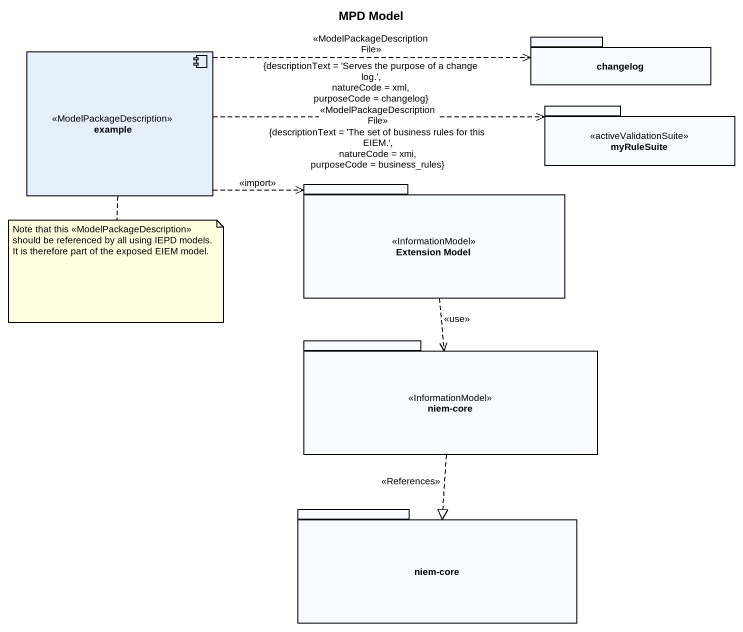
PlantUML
@startuml
title MPD Model
component example <<ModelPackageDescription>>
package changelog {
}
package myRuleSuite <<activeValidationSuite>> {
}
package "Extension Model" as Extension_Model <<InformationModel>> {
}
package "niem-core" as niem_core <<InformationModel>> {
}
package "niem-core" as niem_core_2 {
}
example .right.> changelog : <<ModelPackageDescriptionFile>>\n{descriptionText = 'Serves the purpose of a change log.', natureCode = xml, purposeCode = changelog}
example .right.> myRuleSuite : <<ModelPackageDescriptionFile>>\n{descriptionText = 'The set of business rules for this EIEM.', natureCode = xmi, purposeCode = business_rules}
example .right.> Extension_Model : <<import>>
Extension_Model ..> niem_core : <<use>>
niem_core ..|> niem_core_2 : <<References>>
note bottom of example : Note that this <<ModelPackageDescription>> should be referenced by all using IEPD models. It is therefore part of the exposed EIEM model.
@enduml
